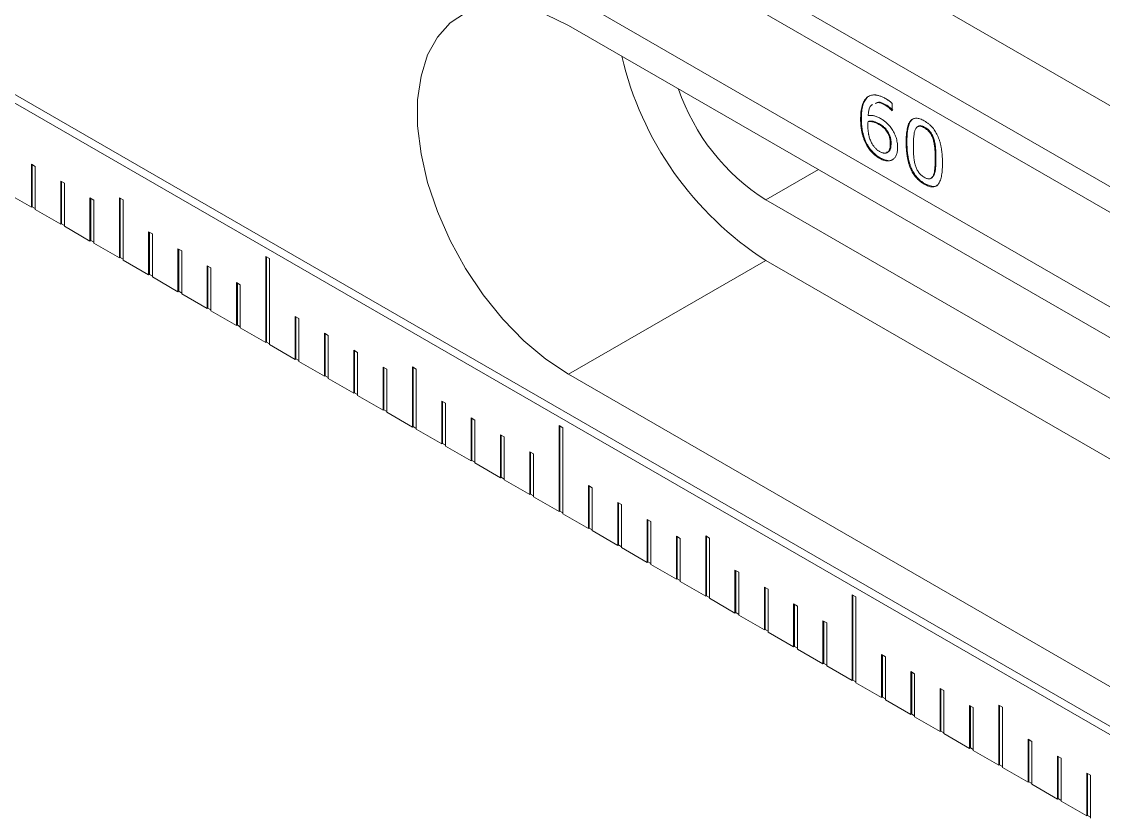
# Model space of a CAD drawing. Header units: millimetres. Extents: x 2 to 278, y 1 to 215.
# Drawn here: x 172.35 to 185.39, y 182.66 to 192.26 of the extents above; entities that cross this region are included whole.
import ezdxf

# ---------------------------------------------------------------- set-up
doc = ezdxf.new("R2010")
doc.units = ezdxf.units.MM

msp = doc.modelspace()

# ---------------------------------------------------------------- linework, layer by layer
at = {"color": 7, "linetype": 'Continuous', "lineweight": 0}
for p, q in [((161.441, 204.144), (267.507, 142.913)), ((161.172, 203.988), (267.238, 142.758)), ((163.417, 203.981), (269.483, 142.75)), ((161.172, 202.848), (267.238, 141.617)), ((161.172, 197.683), (267.238, 136.453)), ((161.262, 197.735), (267.328, 136.505)), ((187.778, 187.115), (178.939, 192.217)), ((182.538, 191.347), (182.547, 191.352)), ((182.758, 191.255), (182.767, 191.261)), ((182.845, 191.277), (182.845, 191.187)), ((182.841, 191.189), (182.845, 191.191)), ((182.845, 191.187), (182.841, 191.189)), ((182.463, 191.083), (182.472, 191.088)), ((182.561, 191.063), (182.552, 191.058)), ((182.69, 191.029), (182.681, 191.024)), ((183.16, 191.001), (183.149, 190.995)), ((183.24, 190.987), (183.231, 190.982)), ((182.781, 190.951), (182.772, 190.946)), ((183.346, 190.85), (183.337, 190.845)), ((182.539, 190.768), (182.548, 190.773)), ((182.83, 190.795), (182.821, 190.79)), ((183.012, 190.809), (183.021, 190.815)), ((182.69, 190.614), (182.699, 190.619)), ((183.371, 190.613), (183.362, 190.608)), ((172.463, 190.543), (172.508, 190.517)), ((172.463, 190.024), (172.463, 190.543)), ((172.472, 190.03), (172.472, 190.538)), ((172.508, 189.998), (172.508, 190.517)), ((172.817, 190.339), (172.861, 190.313)), ((172.817, 189.82), (172.817, 190.339)), ((172.825, 189.825), (172.825, 190.334)), ((183.311, 190.371), (183.323, 190.377)), ((183.319, 190.38), (183.346, 190.406)), ((183.346, 190.406), (183.337, 190.4)), ((172.154, 190.203), (172.463, 190.024)), ((172.861, 189.794), (172.861, 190.313)), ((183.231, 190.302), (183.24, 190.307)), ((173.17, 190.135), (173.215, 190.109)), ((173.17, 189.616), (173.17, 190.135)), ((173.179, 189.621), (173.179, 190.129)), ((173.215, 189.59), (173.215, 190.109)), ((173.524, 190.138), (173.569, 190.112)), ((173.524, 189.412), (173.524, 190.138)), ((173.533, 189.417), (173.533, 190.133)), ((173.569, 189.386), (173.569, 190.112)), ((181.319, 190.112), (189.159, 185.586)), ((172.472, 190.03), (172.463, 190.024)), ((172.472, 190.03), (172.508, 190.009)), ((172.508, 189.998), (172.817, 189.82)), ((172.825, 189.825), (172.817, 189.82)), ((172.825, 189.825), (172.861, 189.805)), ((172.861, 189.794), (173.17, 189.616)), ((173.877, 189.726), (173.922, 189.701)), ((173.877, 189.208), (173.877, 189.726)), ((173.886, 189.213), (173.886, 189.721)), ((173.922, 189.182), (173.922, 189.701)), ((173.179, 189.621), (173.17, 189.616)), ((173.179, 189.621), (173.215, 189.601)), ((173.215, 189.59), (173.524, 189.412)), ((173.533, 189.417), (173.524, 189.412)), ((173.533, 189.417), (173.569, 189.397)), ((174.231, 189.522), (174.276, 189.496)), ((174.231, 189.004), (174.231, 189.522)), ((174.24, 189.009), (174.24, 189.517)), ((174.276, 188.978), (174.276, 189.496)), ((175.291, 189.429), (175.336, 189.403)), ((175.291, 188.392), (175.291, 189.429)), ((175.3, 188.397), (175.3, 189.423)), ((173.569, 189.386), (173.877, 189.208)), ((174.584, 189.318), (174.629, 189.292)), ((174.584, 188.8), (174.584, 189.318)), ((174.593, 188.805), (174.593, 189.313)), ((174.629, 188.774), (174.629, 189.292)), ((175.336, 188.366), (175.336, 189.403)), ((181.319, 189.381), (178.939, 188.007)), ((189.514, 184.65), (181.319, 189.381)), ((173.886, 189.213), (173.877, 189.208)), ((173.886, 189.213), (173.922, 189.192)), ((173.922, 189.182), (174.231, 189.004)), ((174.938, 189.114), (174.983, 189.088)), ((174.938, 188.596), (174.938, 189.114)), ((174.947, 188.601), (174.947, 189.109)), ((174.983, 188.57), (174.983, 189.088)), ((174.24, 189.009), (174.231, 189.004)), ((174.24, 189.009), (174.276, 188.988)), ((174.276, 188.978), (174.584, 188.8)), ((174.593, 188.805), (174.584, 188.8)), ((174.593, 188.805), (174.629, 188.784)), ((174.629, 188.774), (174.938, 188.596)), ((175.645, 188.706), (175.69, 188.68)), ((175.645, 188.187), (175.645, 188.706)), ((175.654, 188.193), (175.654, 188.701)), ((175.69, 188.162), (175.69, 188.68)), ((174.947, 188.601), (174.938, 188.596)), ((174.947, 188.601), (174.983, 188.58)), ((174.983, 188.57), (175.291, 188.392)), ((175.998, 188.502), (176.043, 188.476)), ((175.998, 187.983), (175.998, 188.502)), ((176.007, 187.989), (176.007, 188.497)), ((175.3, 188.397), (175.291, 188.392)), ((175.3, 188.397), (175.336, 188.376)), ((175.336, 188.366), (175.645, 188.187)), ((176.043, 187.957), (176.043, 188.476)), ((176.352, 188.298), (176.397, 188.272)), ((176.352, 187.779), (176.352, 188.298)), ((176.361, 187.784), (176.361, 188.293)), ((176.397, 187.753), (176.397, 188.272)), ((175.654, 188.193), (175.645, 188.187)), ((175.654, 188.193), (175.69, 188.172)), ((175.69, 188.162), (175.998, 187.983)), ((176.007, 187.989), (175.998, 187.983)), ((176.007, 187.989), (176.043, 187.968)), ((176.706, 188.094), (176.75, 188.068)), ((176.706, 187.575), (176.706, 188.094)), ((176.715, 187.58), (176.715, 188.088)), ((176.75, 187.549), (176.75, 188.068)), ((177.059, 188.097), (177.104, 188.071)), ((177.059, 187.371), (177.059, 188.097)), ((177.068, 187.376), (177.068, 188.092)), ((177.104, 187.345), (177.104, 188.071)), ((187.778, 182.905), (178.939, 188.007)), ((176.043, 187.957), (176.352, 187.779)), ((176.361, 187.784), (176.352, 187.779)), ((176.361, 187.784), (176.397, 187.764)), ((176.397, 187.753), (176.706, 187.575)), ((176.715, 187.58), (176.706, 187.575)), ((176.715, 187.58), (176.75, 187.56)), ((177.413, 187.685), (177.458, 187.66)), ((177.413, 187.167), (177.413, 187.685)), ((177.422, 187.172), (177.422, 187.68)), ((177.458, 187.141), (177.458, 187.66)), ((176.75, 187.549), (177.059, 187.371)), ((177.766, 187.481), (177.811, 187.455)), ((177.766, 186.963), (177.766, 187.481)), ((177.775, 186.968), (177.775, 187.476)), ((177.811, 186.937), (177.811, 187.455)), ((177.068, 187.376), (177.059, 187.371)), ((177.068, 187.376), (177.104, 187.355)), ((177.104, 187.345), (177.413, 187.167)), ((178.827, 187.388), (178.872, 187.362)), ((178.827, 186.351), (178.827, 187.388)), ((178.836, 186.356), (178.836, 187.382)), ((178.872, 186.325), (178.872, 187.362)), ((178.12, 187.277), (178.165, 187.251)), ((178.12, 186.759), (178.12, 187.277)), ((178.129, 186.764), (178.129, 187.272)), ((178.165, 186.733), (178.165, 187.251)), ((177.422, 187.172), (177.413, 187.167)), ((177.422, 187.172), (177.458, 187.151)), ((177.458, 187.141), (177.766, 186.963)), ((178.473, 187.073), (178.518, 187.047)), ((178.473, 186.555), (178.473, 187.073)), ((178.482, 186.56), (178.482, 187.068)), ((177.775, 186.968), (177.766, 186.963)), ((177.775, 186.968), (177.811, 186.947)), ((177.811, 186.937), (178.12, 186.759)), ((178.518, 186.529), (178.518, 187.047)), ((178.129, 186.764), (178.12, 186.759)), ((178.129, 186.764), (178.165, 186.743)), ((178.165, 186.733), (178.473, 186.555)), ((179.18, 186.665), (179.225, 186.639)), ((179.18, 186.146), (179.18, 186.665)), ((178.482, 186.56), (178.473, 186.555)), ((178.482, 186.56), (178.518, 186.539)), ((179.189, 186.152), (179.189, 186.66)), ((179.225, 186.121), (179.225, 186.639)), ((178.518, 186.529), (178.827, 186.351)), ((179.534, 186.461), (179.579, 186.435)), ((179.534, 185.942), (179.534, 186.461)), ((179.543, 185.948), (179.543, 186.456)), ((179.579, 185.916), (179.579, 186.435)), ((178.836, 186.356), (178.827, 186.351)), ((178.836, 186.356), (178.872, 186.335)), ((178.872, 186.325), (179.18, 186.146)), ((179.189, 186.152), (179.18, 186.146)), ((179.189, 186.152), (179.225, 186.131)), ((179.888, 186.257), (179.932, 186.231)), ((179.888, 185.738), (179.888, 186.257)), ((179.897, 185.743), (179.897, 186.252)), ((179.932, 185.712), (179.932, 186.231)), ((179.225, 186.121), (179.534, 185.942)), ((180.241, 186.053), (180.286, 186.027)), ((180.241, 185.534), (180.241, 186.053)), ((180.25, 185.539), (180.25, 186.047)), ((180.286, 185.508), (180.286, 186.027)), ((180.595, 186.056), (180.64, 186.03)), ((180.595, 185.33), (180.595, 186.056)), ((180.604, 185.335), (180.604, 186.051)), ((180.64, 185.304), (180.64, 186.03)), ((179.543, 185.948), (179.534, 185.942)), ((179.543, 185.948), (179.579, 185.927)), ((179.579, 185.916), (179.888, 185.738)), ((179.897, 185.743), (179.888, 185.738)), ((179.897, 185.743), (179.932, 185.723)), ((179.932, 185.712), (180.241, 185.534)), ((180.948, 185.644), (180.993, 185.618)), ((180.948, 185.126), (180.948, 185.644)), ((180.957, 185.131), (180.957, 185.639)), ((180.25, 185.539), (180.241, 185.534)), ((180.25, 185.539), (180.286, 185.519)), ((180.286, 185.508), (180.595, 185.33)), ((180.993, 185.1), (180.993, 185.618)), ((181.302, 185.44), (181.347, 185.414)), ((181.302, 184.922), (181.302, 185.44)), ((181.311, 184.927), (181.311, 185.435)), ((181.347, 184.896), (181.347, 185.414)), ((180.604, 185.335), (180.595, 185.33)), ((180.604, 185.335), (180.64, 185.314)), ((180.64, 185.304), (180.948, 185.126)), ((181.655, 185.236), (181.7, 185.21)), ((181.655, 184.718), (181.655, 185.236)), ((181.664, 184.723), (181.664, 185.231)), ((182.362, 185.347), (182.407, 185.321)), ((182.362, 184.31), (182.362, 185.347)), ((182.371, 184.315), (182.371, 185.341)), ((182.407, 184.284), (182.407, 185.321)), ((180.957, 185.131), (180.948, 185.126)), ((180.957, 185.131), (180.993, 185.11)), ((180.993, 185.1), (181.302, 184.922)), ((181.7, 184.692), (181.7, 185.21)), ((182.009, 185.032), (182.054, 185.006)), ((182.009, 184.514), (182.009, 185.032)), ((182.018, 184.519), (182.018, 185.027)), ((182.054, 184.488), (182.054, 185.006)), ((181.311, 184.927), (181.302, 184.922)), ((181.311, 184.927), (181.347, 184.906)), ((181.347, 184.896), (181.655, 184.718)), ((181.664, 184.723), (181.655, 184.718)), ((181.664, 184.723), (181.7, 184.702)), ((181.7, 184.692), (182.009, 184.514)), ((182.716, 184.624), (182.761, 184.598)), ((182.716, 184.105), (182.716, 184.624)), ((182.725, 184.111), (182.725, 184.619)), ((182.761, 184.079), (182.761, 184.598)), ((182.018, 184.519), (182.009, 184.514)), ((182.018, 184.519), (182.054, 184.498)), ((182.054, 184.488), (182.362, 184.31)), ((183.07, 184.42), (183.114, 184.394)), ((183.07, 183.901), (183.07, 184.42)), ((183.079, 183.906), (183.079, 184.415)), ((183.114, 183.875), (183.114, 184.394)), ((182.371, 184.315), (182.362, 184.31)), ((182.371, 184.315), (182.407, 184.294)), ((182.407, 184.284), (182.716, 184.105)), ((183.423, 184.216), (183.468, 184.19)), ((183.423, 183.697), (183.423, 184.216)), ((183.432, 183.702), (183.432, 184.211)), ((183.468, 183.671), (183.468, 184.19)), ((182.725, 184.111), (182.716, 184.105)), ((182.725, 184.111), (182.761, 184.09)), ((182.761, 184.079), (183.07, 183.901)), ((183.777, 184.012), (183.822, 183.986)), ((183.777, 183.493), (183.777, 184.012)), ((183.786, 183.498), (183.786, 184.006)), ((183.822, 183.467), (183.822, 183.986)), ((184.13, 184.015), (184.175, 183.989)), ((184.13, 183.289), (184.13, 184.015)), ((184.139, 183.294), (184.139, 184.01)), ((184.175, 183.263), (184.175, 183.989)), ((183.079, 183.906), (183.07, 183.901)), ((183.079, 183.906), (183.114, 183.886)), ((183.114, 183.875), (183.423, 183.697)), ((183.432, 183.702), (183.423, 183.697)), ((183.432, 183.702), (183.468, 183.682)), ((183.468, 183.671), (183.777, 183.493)), ((184.484, 183.603), (184.529, 183.577)), ((184.484, 183.085), (184.484, 183.603)), ((184.493, 183.09), (184.493, 183.598)), ((184.529, 183.059), (184.529, 183.577)), ((183.786, 183.498), (183.777, 183.493)), ((183.786, 183.498), (183.822, 183.478)), ((183.822, 183.467), (184.13, 183.289)), ((184.139, 183.294), (184.13, 183.289)), ((184.139, 183.294), (184.175, 183.273)), ((184.837, 183.399), (184.882, 183.373)), ((184.837, 182.881), (184.837, 183.399)), ((184.846, 182.886), (184.846, 183.394)), ((184.882, 182.855), (184.882, 183.373)), ((184.175, 183.263), (184.484, 183.085)), ((185.191, 183.195), (185.236, 183.169)), ((185.191, 182.677), (185.191, 183.195)), ((185.2, 182.682), (185.2, 183.19)), ((185.236, 182.651), (185.236, 183.169)), ((184.493, 183.09), (184.484, 183.085)), ((184.493, 183.09), (184.529, 183.069)), ((184.529, 183.059), (184.837, 182.881)), ((184.846, 182.886), (184.837, 182.881)), ((184.846, 182.886), (184.882, 182.865)), ((184.882, 182.855), (185.191, 182.677)), ((185.2, 182.682), (185.191, 182.677)), ((185.2, 182.682), (185.236, 182.661))]:
    msp.add_line(p, q, dxfattribs=at)
at = {"color": 8, "linetype": 'Continuous', "lineweight": 0}
msp.add_line((181.953, 190.478), (181.319, 190.112), dxfattribs=at)
at = {"color": 7, "linetype": 'Continuous', "lineweight": 0, "flags": 128}
msp.add_lwpolyline([(178.939, 192.217), (178.667, 192.351), (178.402, 192.434), (178.148, 192.466), (177.912, 192.444), (177.699, 192.371), (177.514, 192.248), (177.36, 192.076), (177.242, 191.861), (177.162, 191.607), (177.121, 191.319), (177.121, 191.004), (177.162, 190.67), (177.242, 190.323), (177.36, 189.971), (177.514, 189.623), (177.699, 189.285), (177.912, 188.966), (178.148, 188.672), (178.402, 188.411), (178.667, 188.188), (178.939, 188.007)], dxfattribs=at)
at = {"color": 7, "linetype": 'Continuous', "lineweight": 0}
for centre, radius, start, end in [((183.503, 192.763), 4.026, 193.168, 237.1476), ((182.712, 192.289), 2.585, 198.9306, 237.3805)]:
    msp.add_arc(centre, radius, start, end, dxfattribs=at)
for points, knots in [([(182.538, 191.347), (182.544, 191.352), (182.557, 191.362), (182.58, 191.372), (182.605, 191.378), (182.628, 191.379), (182.648, 191.378), (182.664, 191.375), (182.68, 191.371), (182.697, 191.366), (182.714, 191.359), (182.732, 191.351), (182.75, 191.342), (182.763, 191.335), (182.769, 191.331)], [0, 0, 0, 0, 0.114787, 0.229803, 0.346445, 0.466768, 0.528506, 0.591253, 0.654928, 0.720409, 0.787199, 0.856326, 0.927068, 1, 1, 1, 1]), ([(182.463, 191.083), (182.463, 191.099), (182.464, 191.129), (182.467, 191.172), (182.472, 191.211), (182.48, 191.246), (182.491, 191.277), (182.504, 191.304), (182.519, 191.328), (182.532, 191.34), (182.538, 191.347)], [0, 0, 0, 0, 0.1459515, 0.2835253, 0.4140796, 0.5375177, 0.6560782, 0.772125, 0.8863074, 1, 1, 1, 1]), ([(182.472, 191.088), (182.472, 191.104), (182.473, 191.134), (182.476, 191.177), (182.481, 191.216), (182.489, 191.251), (182.5, 191.282), (182.513, 191.309), (182.528, 191.333), (182.541, 191.345), (182.547, 191.352)], [0, 0, 0, 0, 0.1459515, 0.2835253, 0.4140796, 0.5375177, 0.6560782, 0.772125, 0.8863074, 1, 1, 1, 1]), ([(182.607, 191.262), (182.604, 191.261), (182.564, 191.247), (182.558, 191.186), (182.553, 191.129)], [0, 0, 0, 0, 0.0729085, 1, 1, 1, 1]), ([(182.758, 191.255), (182.726, 191.272), (182.68, 191.297), (182.648, 191.279), (182.638, 191.274)], [0, 0, 0, 0, 0.697645, 1, 1, 1, 1]), ([(182.767, 191.261), (182.735, 191.278), (182.689, 191.302), (182.657, 191.284), (182.647, 191.279)], [0, 0, 0, 0, 0.697645, 1, 1, 1, 1]), ([(182.841, 191.189), (182.839, 191.191), (182.834, 191.197), (182.826, 191.204), (182.816, 191.213), (182.801, 191.225), (182.782, 191.241), (182.766, 191.25), (182.758, 191.255)], [0, 0, 0, 0, 0.084171, 0.184143, 0.300418, 0.433639, 0.71554, 1, 1, 1, 1]), ([(182.85, 191.194), (182.848, 191.197), (182.843, 191.202), (182.835, 191.21), (182.825, 191.218), (182.81, 191.231), (182.791, 191.246), (182.775, 191.256), (182.767, 191.261)], [0, 0, 0, 0, 0.084171, 0.184143, 0.300418, 0.433639, 0.71554, 1, 1, 1, 1]), ([(182.769, 191.331), (182.773, 191.329), (182.781, 191.325), (182.792, 191.318), (182.802, 191.311), (182.814, 191.303), (182.828, 191.292), (182.839, 191.282), (182.845, 191.277)], [0, 0, 0, 0, 0.156036, 0.29752, 0.427796, 0.543751, 0.768205, 1, 1, 1, 1]), ([(182.553, 191.129), (182.558, 191.13), (182.57, 191.131), (182.587, 191.131), (182.605, 191.13), (182.622, 191.128), (182.64, 191.123), (182.66, 191.116), (182.68, 191.107), (182.694, 191.099), (182.702, 191.095)], [0, 0, 0, 0, 0.12901, 0.253844, 0.373854, 0.489859, 0.606943, 0.731138, 0.861144, 1, 1, 1, 1]), ([(182.539, 190.768), (182.533, 190.779), (182.521, 190.8), (182.506, 190.835), (182.493, 190.871), (182.484, 190.903), (182.478, 190.929), (182.474, 190.95), (182.471, 190.971), (182.468, 190.992), (182.466, 191.014), (182.464, 191.037), (182.463, 191.06), (182.463, 191.075), (182.463, 191.083)], [0, 0, 0, 0, 0.101558, 0.206859, 0.318234, 0.435795, 0.497938, 0.561785, 0.628437, 0.697069, 0.768829, 0.843223, 0.91994, 1, 1, 1, 1]), ([(182.548, 190.773), (182.542, 190.784), (182.53, 190.806), (182.515, 190.84), (182.502, 190.877), (182.493, 190.908), (182.487, 190.934), (182.483, 190.955), (182.48, 190.976), (182.477, 190.997), (182.475, 191.019), (182.473, 191.042), (182.472, 191.065), (182.472, 191.08), (182.472, 191.088)], [0, 0, 0, 0, 0.101558, 0.206859, 0.318234, 0.435795, 0.497938, 0.561785, 0.628437, 0.697069, 0.768829, 0.843223, 0.91994, 1, 1, 1, 1]), ([(182.552, 191.058), (182.552, 191.055), (182.552, 191.048), (182.551, 191.038), (182.551, 191.026), (182.551, 191.017), (182.551, 191.013)], [0, 0, 0, 0, 0.233166, 0.453954, 0.69909, 1, 1, 1, 1]), ([(182.551, 191.013), (182.551, 191.006), (182.551, 190.994), (182.551, 190.976), (182.552, 190.959), (182.554, 190.942), (182.556, 190.926), (182.558, 190.911), (182.561, 190.896), (182.565, 190.879), (182.571, 190.858), (182.58, 190.833), (182.59, 190.811), (182.598, 190.797), (182.601, 190.79)], [0, 0, 0, 0, 0.090565, 0.177041, 0.258106, 0.334595, 0.406648, 0.474165, 0.537538, 0.597002, 0.707395, 0.810677, 0.907514, 1, 1, 1, 1]), ([(182.681, 191.024), (182.675, 191.027), (182.663, 191.034), (182.647, 191.042), (182.63, 191.048), (182.615, 191.053), (182.599, 191.056), (182.584, 191.058), (182.568, 191.059), (182.557, 191.058), (182.552, 191.058)], [0, 0, 0, 0, 0.129336, 0.254579, 0.376184, 0.494894, 0.614051, 0.738035, 0.866584, 1, 1, 1, 1]), ([(182.69, 191.029), (182.684, 191.033), (182.672, 191.039), (182.656, 191.047), (182.639, 191.053), (182.624, 191.058), (182.608, 191.061), (182.593, 191.063), (182.577, 191.064), (182.566, 191.064), (182.561, 191.063)], [0, 0, 0, 0, 0.129336, 0.254579, 0.376184, 0.494894, 0.614051, 0.738035, 0.866584, 1, 1, 1, 1]), ([(182.772, 190.946), (182.769, 190.95), (182.762, 190.959), (182.752, 190.971), (182.741, 190.982), (182.725, 190.995), (182.705, 191.009), (182.689, 191.019), (182.681, 191.024)], [0, 0, 0, 0, 0.12177, 0.242343, 0.363862, 0.487066, 0.739247, 1, 1, 1, 1]), ([(182.781, 190.951), (182.778, 190.955), (182.771, 190.964), (182.761, 190.976), (182.75, 190.987), (182.734, 191), (182.714, 191.014), (182.698, 191.024), (182.69, 191.029)], [0, 0, 0, 0, 0.12177, 0.242343, 0.363862, 0.487066, 0.739247, 1, 1, 1, 1]), ([(182.702, 191.095), (182.708, 191.091), (182.721, 191.083), (182.739, 191.071), (182.756, 191.059), (182.772, 191.046), (182.788, 191.031), (182.803, 191.014), (182.819, 190.996), (182.829, 190.982), (182.834, 190.974)], [0, 0, 0, 0, 0.137904, 0.267292, 0.389519, 0.504078, 0.617844, 0.738175, 0.864703, 1, 1, 1, 1]), ([(182.834, 190.974), (182.84, 190.966), (182.852, 190.949), (182.867, 190.922), (182.88, 190.894), (182.89, 190.866), (182.899, 190.836), (182.904, 190.806), (182.908, 190.774), (182.908, 190.754), (182.909, 190.743)], [0, 0, 0, 0, 0.118702, 0.235348, 0.35039, 0.467038, 0.587685, 0.715902, 0.85292, 1, 1, 1, 1]), ([(183.012, 190.809), (183.012, 190.825), (183.013, 190.855), (183.015, 190.898), (183.019, 190.937), (183.025, 190.971), (183.032, 191.001), (183.041, 191.028), (183.052, 191.05), (183.065, 191.068), (183.079, 191.081), (183.095, 191.091), (183.113, 191.097), (183.133, 191.099), (183.155, 191.096), (183.179, 191.09), (183.204, 191.08), (183.222, 191.07), (183.231, 191.065)], [0, 0, 0, 0, 0.090625, 0.17535, 0.254088, 0.327393, 0.395789, 0.459102, 0.517906, 0.573174, 0.625499, 0.676328, 0.726617, 0.777206, 0.828961, 0.882801, 0.939626, 1, 1, 1, 1]), ([(183.021, 190.815), (183.022, 190.858), (183.024, 190.943), (183.047, 191.036), (183.081, 191.087), (183.105, 191.093), (183.114, 191.096)], [0, 0, 0, 0, 0.357653, 0.714378, 0.892887, 1, 1, 1, 1]), ([(183.231, 190.982), (183.225, 190.986), (183.212, 190.992), (183.195, 190.999), (183.179, 191.002), (183.165, 191.001), (183.153, 190.998), (183.142, 190.99), (183.132, 190.98), (183.127, 190.971), (183.124, 190.967)], [0, 0, 0, 0, 0.141373, 0.271633, 0.394112, 0.510434, 0.625792, 0.743398, 0.867888, 1, 1, 1, 1]), ([(183.24, 190.987), (183.228, 190.993), (183.203, 191.006), (183.173, 191.011), (183.163, 191), (183.161, 190.997)], [0, 0, 0, 0, 0.42532, 0.849508, 1, 1, 1, 1]), ([(183.231, 191.065), (183.24, 191.059), (183.258, 191.049), (183.284, 191.029), (183.308, 191.008), (183.33, 190.985), (183.35, 190.96), (183.368, 190.933), (183.384, 190.904), (183.398, 190.874), (183.41, 190.841), (183.421, 190.807), (183.43, 190.77), (183.437, 190.731), (183.443, 190.691), (183.447, 190.648), (183.449, 190.603), (183.45, 190.573), (183.45, 190.558)], [0, 0, 0, 0, 0.061032, 0.118504, 0.173116, 0.225322, 0.276001, 0.32667, 0.377985, 0.430681, 0.486391, 0.54544, 0.608778, 0.67676, 0.749332, 0.827388, 0.910869, 1, 1, 1, 1]), ([(183.337, 190.845), (183.334, 190.853), (183.329, 190.867), (183.32, 190.888), (183.309, 190.908), (183.297, 190.926), (183.283, 190.942), (183.267, 190.957), (183.25, 190.971), (183.237, 190.978), (183.231, 190.982)], [0, 0, 0, 0, 0.130246, 0.252579, 0.370446, 0.485239, 0.600835, 0.723405, 0.855628, 1, 1, 1, 1]), ([(183.346, 190.85), (183.343, 190.858), (183.338, 190.872), (183.329, 190.893), (183.318, 190.913), (183.306, 190.931), (183.292, 190.947), (183.276, 190.962), (183.259, 190.976), (183.246, 190.983), (183.24, 190.987)], [0, 0, 0, 0, 0.130246, 0.252579, 0.370446, 0.485239, 0.600835, 0.723405, 0.855628, 1, 1, 1, 1]), ([(182.821, 190.79), (182.821, 190.797), (182.821, 190.811), (182.819, 190.833), (182.815, 190.853), (182.81, 190.872), (182.803, 190.891), (182.795, 190.909), (182.784, 190.928), (182.776, 190.94), (182.772, 190.946)], [0, 0, 0, 0, 0.149638, 0.287391, 0.413619, 0.529682, 0.641884, 0.755797, 0.874792, 1, 1, 1, 1]), ([(182.83, 190.795), (182.83, 190.802), (182.83, 190.817), (182.828, 190.838), (182.824, 190.858), (182.819, 190.877), (182.812, 190.896), (182.804, 190.914), (182.793, 190.933), (182.785, 190.945), (182.781, 190.951)], [0, 0, 0, 0, 0.149638, 0.287391, 0.413619, 0.529682, 0.641884, 0.755797, 0.874792, 1, 1, 1, 1]), ([(183.124, 190.967), (183.122, 190.962), (183.117, 190.951), (183.112, 190.931), (183.108, 190.909), (183.105, 190.883), (183.102, 190.855), (183.101, 190.824), (183.1, 190.792), (183.1, 190.77), (183.1, 190.759)], [0, 0, 0, 0, 0.092932, 0.195517, 0.308519, 0.432509, 0.565434, 0.704477, 0.849094, 1, 1, 1, 1]), ([(183.362, 190.608), (183.362, 190.62), (183.362, 190.644), (183.361, 190.678), (183.359, 190.71), (183.357, 190.74), (183.354, 190.768), (183.349, 190.795), (183.344, 190.82), (183.339, 190.837), (183.337, 190.845)], [0, 0, 0, 0, 0.159651, 0.308566, 0.446193, 0.573969, 0.692158, 0.802057, 0.904099, 1, 1, 1, 1]), ([(183.371, 190.613), (183.371, 190.625), (183.371, 190.649), (183.37, 190.683), (183.368, 190.715), (183.366, 190.745), (183.363, 190.773), (183.358, 190.8), (183.353, 190.826), (183.348, 190.842), (183.346, 190.85)], [0, 0, 0, 0, 0.159651, 0.308566, 0.446193, 0.573969, 0.692158, 0.802057, 0.904099, 1, 1, 1, 1]), ([(182.69, 190.614), (182.683, 190.619), (182.668, 190.628), (182.646, 190.643), (182.626, 190.661), (182.606, 190.679), (182.587, 190.699), (182.57, 190.721), (182.554, 190.744), (182.544, 190.76), (182.539, 190.768)], [0, 0, 0, 0, 0.136726, 0.267667, 0.394642, 0.517885, 0.638568, 0.758583, 0.878354, 1, 1, 1, 1]), ([(182.699, 190.619), (182.692, 190.624), (182.677, 190.633), (182.655, 190.649), (182.635, 190.666), (182.615, 190.685), (182.596, 190.705), (182.579, 190.726), (182.563, 190.749), (182.553, 190.765), (182.548, 190.773)], [0, 0, 0, 0, 0.136726, 0.267667, 0.394642, 0.517885, 0.638568, 0.758583, 0.878354, 1, 1, 1, 1]), ([(182.601, 190.79), (182.605, 190.785), (182.611, 190.774), (182.621, 190.76), (182.632, 190.746), (182.643, 190.734), (182.654, 190.723), (182.666, 190.713), (182.679, 190.704), (182.687, 190.699), (182.691, 190.696)], [0, 0, 0, 0, 0.131654, 0.258131, 0.381135, 0.501705, 0.622796, 0.745641, 0.870184, 1, 1, 1, 1]), ([(182.909, 190.743), (182.908, 190.734), (182.908, 190.716), (182.905, 190.692), (182.9, 190.67), (182.893, 190.65), (182.884, 190.633), (182.873, 190.618), (182.86, 190.605), (182.846, 190.596), (182.829, 190.588), (182.812, 190.584), (182.794, 190.582), (182.775, 190.583), (182.755, 190.586), (182.734, 190.593), (182.713, 190.602), (182.698, 190.61), (182.69, 190.614)], [0, 0, 0, 0, 0.068461, 0.134559, 0.198149, 0.260435, 0.321641, 0.382506, 0.44439, 0.506979, 0.569643, 0.630597, 0.690789, 0.750719, 0.811194, 0.872261, 0.935117, 1, 1, 1, 1]), ([(182.691, 190.696), (182.696, 190.694), (182.706, 190.688), (182.72, 190.682), (182.733, 190.678), (182.745, 190.676), (182.757, 190.675), (182.768, 190.676), (182.778, 190.68), (182.787, 190.685), (182.795, 190.692), (182.802, 190.7), (182.808, 190.711), (182.813, 190.723), (182.817, 190.737), (182.819, 190.753), (182.821, 190.771), (182.821, 190.783), (182.821, 190.79)], [0, 0, 0, 0, 0.066273, 0.129609, 0.190047, 0.248604, 0.305353, 0.361746, 0.418098, 0.475239, 0.53308, 0.591913, 0.65214, 0.714466, 0.780216, 0.849779, 0.922531, 1, 1, 1, 1]), ([(182.774, 190.687), (182.786, 190.69), (182.812, 190.696), (182.828, 190.741), (182.829, 190.777), (182.83, 190.795)], [0, 0, 0, 0, 0.307441, 0.65319, 1, 1, 1, 1]), ([(183.231, 190.302), (183.222, 190.308), (183.204, 190.318), (183.178, 190.338), (183.154, 190.359), (183.132, 190.382), (183.112, 190.407), (183.094, 190.433), (183.078, 190.462), (183.064, 190.492), (183.052, 190.524), (183.041, 190.559), (183.032, 190.595), (183.025, 190.634), (183.019, 190.675), (183.015, 190.718), (183.013, 190.763), (183.012, 190.794), (183.012, 190.809)], [0, 0, 0, 0, 0.060973, 0.118388, 0.172874, 0.22467, 0.275401, 0.32568, 0.376549, 0.428972, 0.484148, 0.542887, 0.606162, 0.674011, 0.747103, 0.82563, 0.909854, 1, 1, 1, 1]), ([(183.24, 190.307), (183.231, 190.313), (183.213, 190.324), (183.187, 190.343), (183.163, 190.364), (183.141, 190.387), (183.121, 190.412), (183.103, 190.438), (183.087, 190.467), (183.073, 190.497), (183.061, 190.53), (183.05, 190.564), (183.041, 190.601), (183.034, 190.639), (183.028, 190.68), (183.024, 190.723), (183.022, 190.768), (183.021, 190.799), (183.021, 190.815)], [0, 0, 0, 0, 0.060973, 0.118388, 0.172874, 0.22467, 0.275401, 0.32568, 0.376549, 0.428972, 0.484148, 0.542887, 0.606162, 0.674011, 0.747103, 0.82563, 0.909854, 1, 1, 1, 1]), ([(183.1, 190.759), (183.1, 190.747), (183.1, 190.723), (183.101, 190.689), (183.102, 190.658), (183.104, 190.629), (183.107, 190.602), (183.111, 190.576), (183.117, 190.55), (183.122, 190.533), (183.124, 190.525)], [0, 0, 0, 0, 0.164101, 0.31475, 0.45075, 0.57345, 0.686482, 0.794892, 0.899373, 1, 1, 1, 1]), ([(182.841, 190.595), (182.841, 190.595), (182.825, 190.581), (182.774, 190.585), (182.724, 190.608), (182.699, 190.619)], [0, 0, 0, 0, 0.0062119, 0.502799, 1, 1, 1, 1]), ([(183.337, 190.4), (183.339, 190.406), (183.344, 190.417), (183.35, 190.437), (183.354, 190.458), (183.357, 190.483), (183.359, 190.51), (183.361, 190.54), (183.362, 190.573), (183.362, 190.596), (183.362, 190.608)], [0, 0, 0, 0, 0.097892, 0.201849, 0.31108, 0.427473, 0.552815, 0.689917, 0.838949, 1, 1, 1, 1]), ([(183.346, 190.406), (183.348, 190.411), (183.353, 190.422), (183.359, 190.442), (183.363, 190.464), (183.366, 190.488), (183.368, 190.515), (183.37, 190.545), (183.371, 190.578), (183.371, 190.601), (183.371, 190.613)], [0, 0, 0, 0, 0.097892, 0.201849, 0.31108, 0.427473, 0.552815, 0.689917, 0.838949, 1, 1, 1, 1]), ([(183.124, 190.525), (183.126, 190.518), (183.131, 190.503), (183.14, 190.482), (183.151, 190.462), (183.163, 190.444), (183.177, 190.427), (183.193, 190.411), (183.211, 190.397), (183.224, 190.389), (183.231, 190.385)], [0, 0, 0, 0, 0.127933, 0.248979, 0.364498, 0.478623, 0.594752, 0.717986, 0.852152, 1, 1, 1, 1]), ([(183.45, 190.558), (183.45, 190.542), (183.449, 190.511), (183.447, 190.468), (183.443, 190.429), (183.437, 190.395), (183.429, 190.365), (183.42, 190.338), (183.41, 190.316), (183.397, 190.299), (183.383, 190.285), (183.366, 190.276), (183.348, 190.27), (183.328, 190.268), (183.307, 190.271), (183.283, 190.277), (183.258, 190.288), (183.24, 190.297), (183.231, 190.302)], [0, 0, 0, 0, 0.091414, 0.176654, 0.25618, 0.329726, 0.398161, 0.461186, 0.519966, 0.574874, 0.627124, 0.67754, 0.72759, 0.777885, 0.829619, 0.883437, 0.939926, 1, 1, 1, 1]), ([(183.231, 190.385), (183.237, 190.381), (183.249, 190.375), (183.267, 190.368), (183.283, 190.365), (183.297, 190.365), (183.309, 190.369), (183.32, 190.376), (183.33, 190.387), (183.335, 190.396), (183.337, 190.4)], [0, 0, 0, 0, 0.141458, 0.272712, 0.395264, 0.512481, 0.627909, 0.745586, 0.869079, 1, 1, 1, 1]), ([(183.396, 190.296), (183.394, 190.294), (183.383, 190.28), (183.334, 190.266), (183.277, 190.291), (183.24, 190.307)], [0, 0, 0, 0, 0.041654, 0.362595, 1, 1, 1, 1])]:
    msp.add_open_spline(points, degree=3, knots=knots, dxfattribs=at)

doc.saveas('drawing.dxf')
